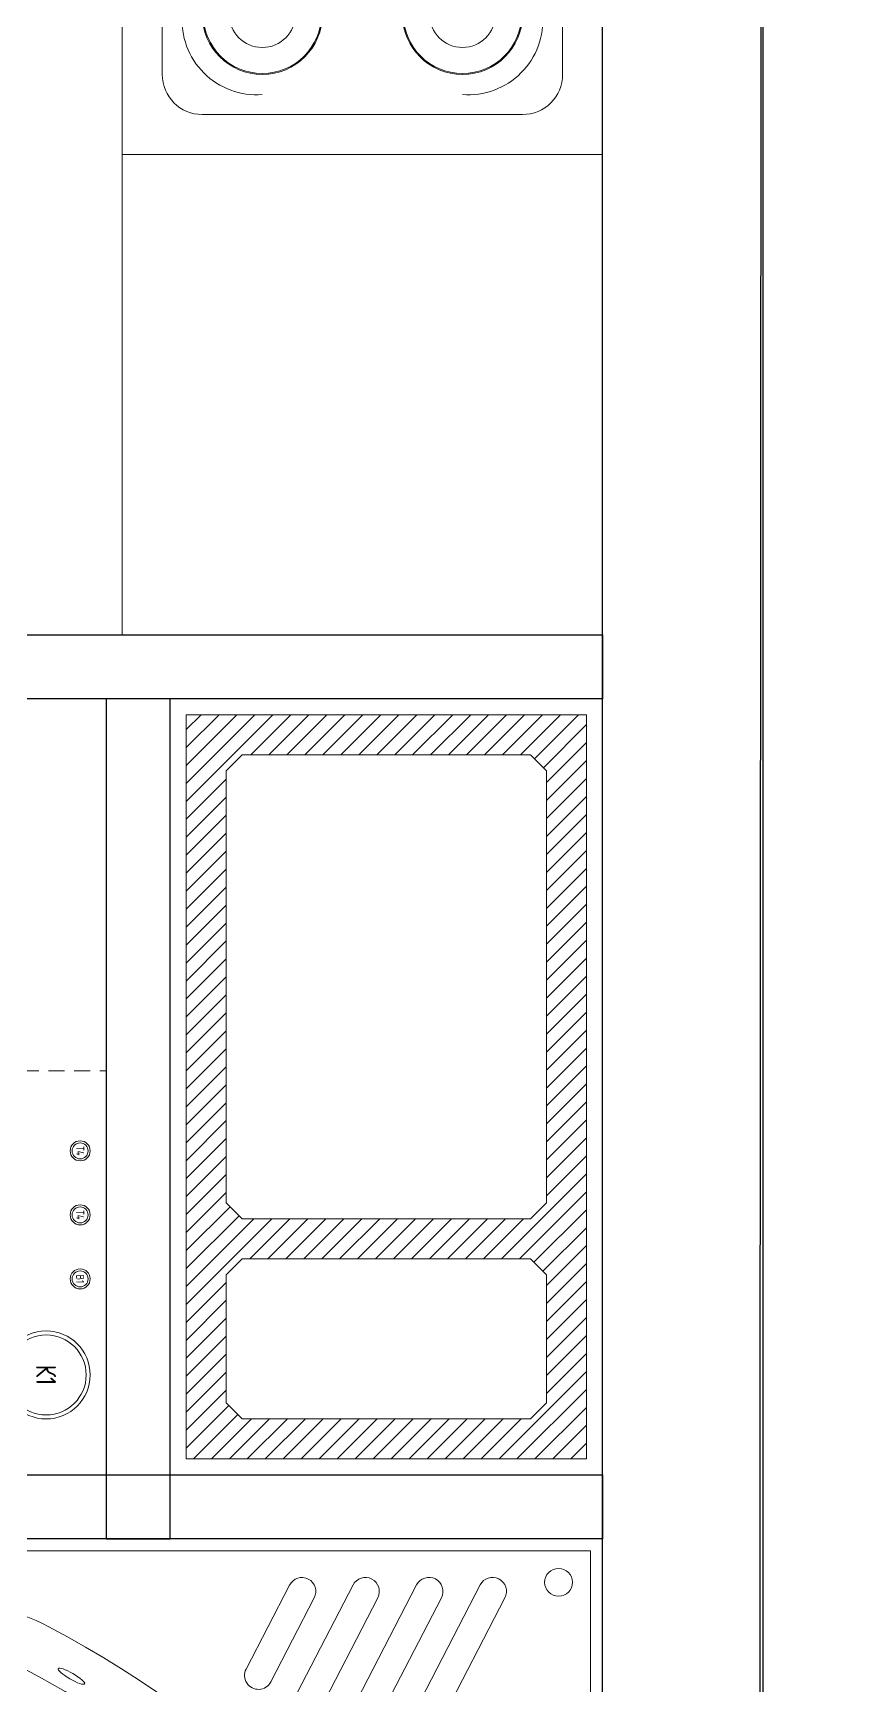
# Model space of a CAD drawing. Header units: millimetres. Extents: x 0 to 145404, y 0 to 194550.
# Drawn here: x 56314 to 57322, y 30712 to 32778 of the extents above; entities that cross this region are included whole.
import ezdxf
from ezdxf.enums import TextEntityAlignment as Align

# ---------------------------------------------------------------- set-up
doc = ezdxf.new("R2010")
doc.units = ezdxf.units.MM
doc.linetypes.add('200_ШТРИХ', pattern=[320, 200, -120])
doc.linetypes.add('ГОСТ 2.303 5', pattern=[24, 20, -1.5, 1, -1.5])
for name, color, linetype, lineweight in [('АР - Вентблок', 36, 'Continuous', 9), ('АР - ВК', 126, 'Continuous', 13), ('АР - Монолит', 56, 'Continuous', 30), ('АР - Оборуд', 252, 'Continuous', 0), ('АР - Перегородки 80', 32, 'Continuous', 30), ('АР - Сантехника', 150, 'Continuous', 9)]:
    doc.layers.add(name, color=color, linetype=linetype, lineweight=lineweight)
doc.layers.add('АР - мебель', color=7, linetype='Continuous', lineweight=9, true_color=0x787878)
doc.styles.add('GOST-2.304_Type-B', font='GOST Common.ttf')
doc.styles.add('ГОСТ 2.304', font='CS_Gost2304.shx')

# ---------------------------------------------------------------- blocks, each defined once
blk = doc.blocks.new('Вентблок 930 х 500')
at = {"layer": 'АР - Вентблок', "lineweight": 5}
h = blk.add_hatch(dxfattribs=at)
h.set_pattern_fill('ANSI31', color=256, scale=5)
h.set_pattern_definition([(45, (-3927587.913214789, -709139.5744838442), (-11.22532015133644, 11.22532015133644), [])])
h.paths.add_polyline_path([(-20, 950), (-520, 950), (-520, 20), (-20, 20)])
h.paths.add_polyline_path([(-450, 700), (-470, 720), (-469.9999999999999, 879.9999999997672), (-450.0000000000001, 899.9999999997672), (-89.99999999999997, 899.9999999997672), (-70, 879.9999999997672), (-70, 720), (-90, 700)], flags=16)
h.paths.add_polyline_path([(-90, 650), (-70, 630), (-70, 90), (-90.00000000000006, 70), (-450, 69.99999999976728), (-470, 89.99999999976706), (-470, 630), (-450, 650)], flags=16)
at = {"layer": 'АР - Вентблок', "linetype": '200_ШТРИХ', "lineweight": 5, "ltscale": 0.1}
blk.add_lwpolyline([(-540, 0), (-540, 970), (0, 970), (0, 0)], close=True, dxfattribs=at)
at = {"layer": 'АР - Вентблок', "linetype": 'ByBlock'}
for points in [[(-520, 20), (-520, 950), (-20, 950), (-20, 20)], [(-470, 720), (-470, 879.9999999997672), (-450, 899.9999999997672), (-90, 899.9999999997672), (-70, 879.9999999997672), (-70, 720), (-90, 700), (-450, 700)], [(-470, 89.99999999976717), (-470, 630), (-450, 650), (-90, 650), (-70, 630), (-70, 90), (-90, 70), (-450, 69.99999999976717)]]:
    blk.add_lwpolyline(points, close=True, dxfattribs=at)
blk = doc.blocks.new('Ванна 120 х 120 (+15)')
at = {"layer": 'АР - Сантехника', "linetype": 'ГОСТ 2.303 5'}
for p, q in [((446.409440429532, 1230.001889812585), (0, 1230.000000011059)), ((0, 0), (0, 1230.000000011059)), ((1230, 0.005207004256469361), (1230, 424.572274719656)), ((1230, 0.005207004256471978), (0, 0))]:
    blk.add_line(p, q, dxfattribs=at)
at = {"layer": 'АР - Сантехника'}
for p, q in [((446.4095039295498, 1215.001889812702), (15, 1215.000063510961)), ((15, 15.00006350019248), (15, 1215.000063510961)), ((15, 32.38740616798168), (15, 1198.287229591748)), ((414.8791956617497, 1211.381009709963), (67.14887347025797, 1211.381009709963)), ((67.14887347025797, 1211.381009709963), (67.1559900426073, 1202.680264758994)), ((414.8863122342154, 1202.680264758994), (414.8791956617497, 1211.381009709963)), ((339.3041963931173, 807.108496143308), (339.3041963931173, 807.108496143308)), ((910.2194663238479, 675.0733787525096), (910.2194663238479, 675.0733787525096)), ((1202.270215991884, 416.1907602472347), (1210.963474046672, 416.1978706959053)), ((1210.963474046672, 416.1978706959053), (1210.963474046672, 68.1678398255608)), ((1215, 15.00514350435697), (1215, 424.572274719656)), ((122.0769579756306, 73.32987527351361), (257.5319552032743, 335.2800863047596)), ((288.4141334446613, 319.2832978521474), (152.9591362170177, 57.33308682095958)), ((309.8247533339309, 283.0277990720933), (201.4230817423668, 73.3947745936457)), ((232.3052599838702, 57.39798614109168), (340.7069315753179, 267.0310106194811)), ((280.7692055091029, 73.4596739137778), (362.1175514645875, 230.7755118393688)), ((392.9997297059745, 214.7787233868148), (311.6513837506063, 57.46288546116557)), ((360.115329275839, 73.5245732339099), (414.410349595244, 178.5232246067026)), ((445.2925278367475, 162.5264361541485), (390.9975075173425, 57.52778478129767)), ((1210.963474046672, 68.1678398255608), (1202.270215991884, 68.16072937689023)), ((1215, 15.00514350435697), (15, 15.00006350019248))]:
    blk.add_line(p, q, dxfattribs=at)
at = {"layer": 'АР - Сантехника', "extrusion": (0, 0, -1)}
for centre, major_axis, ratio, start_param, end_param in [((423.7340178290615, 904.4555102050654), (102.6544543975553, 294.1813250772427), 0.9904113096403531, -0.2652776549498298, 0.1531516192478346), ((423.7340178290615, 904.4555102050654), (102.6544543975553, 294.1813250772427), 0.9904113096403531, -0.2652776549471841, 0.1531516192478346), ((-120.0868664303562, -121.4089183053002), (-1.20470876813661, 1472.880924973431), 0.9991395109066908, 0.488619018489115, 1.082177308312068), ((-120.0868664303562, -121.4089183053002), (-1.20470876813661, 1472.880924973431), 0.9991395109066908, 0.488619018489115, 1.082177308312094), ((54.15880239463877, 1150.465129380522), (-0.01423314401076146, 17.40148990184805), 0.9991395109066724, 1.570796326753293, 7.85398163393288), ((423.7340178290615, 904.4555102050654), (-0.2014649707291783, 246.3117398606116), 0.9991395109067005, -0.6442515091210933, 0.4886190184883704), ((423.7340178290615, 904.4555102050654), (-0.2014649707291783, 246.3117398606116), 0.9991395109067005, -0.6442515091210933, 0.4886190184883704), ((312.7832295246189, 1150.676665227395), (-0.01423314401076146, 17.40148990184805), 0.9991395109066724, 1.570796326753293, 7.85398163393288), ((-120.0868664303562, -121.4089183053002), (-1.151334472644033, 1407.6253378415), 0.9991395109066922, 0.4886190184873156, 1.082177308310271), ((-120.0868664303562, -121.4089183053002), (-1.151334472644033, 1407.6253378415), 0.9991395109066922, 0.4886190184873156, 1.082177308310271), ((454.9122456134064, 776.1030489795376), (-0.3037187831083323, 371.3275949962841), 0.9991395109066875, -1.067691471955617, -0.5031048548598607), ((454.9122456134064, 776.1030489795376), (-0.3037187831083323, 371.3275949962841), 0.9991395109066875, -1.067691471955617, -0.5031048548598607), ((535.5548103604233, 761.9319178746082), (-0.2014649709323051, 246.3117398606113), 0.9991395109066912, -0.3869183107500103, 0.6397396179016832), ((581.3101328036282, 649.8030814283993), (-0.3005321072505615, 367.4315517782049), 0.9991395109066866, -1.183878016045916, -0.3869183107575029), ((535.5548103604233, 761.9319178746082), (-0.1516489635530551, 185.4065252041473), 0.9991395109066905, -0.3869183107532941, 0.6397396178983912), ((581.3101328036282, 649.8030814283993), (-0.2507161016736534, 306.5263371217394), 0.9991395109066903, -1.183878016043509, -0.3869183107550966), ((-120.0868664303562, -121.4089183053002), (-1.051702460321304, 1285.814908528572), 0.9991395109066924, 0.6397396179005654, 1.082177308311038), ((873.5839584781788, 874.7459193257964), (-0.01423314613055655, 17.4014899018451), 0.9991395109067681, 1.57079632687496, 7.853981634054546), ((469.203083041939, 695.4143222115817), (-0.2014649695257864, 246.3117398606138), 0.9991395109066974, 4.072649362483754, 5.09930729113545), ((469.203083041939, 695.4143222115817), (-0.1516489625755705, 185.4065252041487), 0.9991395109066933, 4.072649362480906, 5.0993072911326), ((1350.710098688607, 1353.064795976621), (-1.151334470592264, 1407.625337841504), 0.9991395109066906, 3.630211672075651, 4.223769961898608), ((1350.710098688607, 1353.064795976621), (-1.151334470592264, 1407.625337841504), 0.9991395109066906, 3.630211672075651, 4.223769961898608), ((181.814281687839, 649.2093716923846), (-9.766774578820943, 16.45748362527162), 0.1976692217358716, 3.141437283618488, 9.424622590798073), ((1350.710098688607, 1353.064795976621), (-1.051702450344924, 1285.814908528575), 0.9991395109066901, 3.630211672070116, 4.072649362480594), ((904.0038332409458, 424.5577567635919), (-0.2548392614457569, 311.5673269925351), 0.9981664821282222, 1.082581041140655, 1.570796326790255), ((1350.710098688607, 1353.064795976621), (-1.10151845913379, 1346.720123185037), 0.9991395109066902, 3.630211672072018, 4.072649362482495), ((904.0038332409458, 424.5577567635919), (-0.2014649702438541, 246.3117398606131), 0.9991395109066896, 1.082177308309364, 2.21504783591883), ((904.0038332409458, 424.5577567635919), (-0.2014649702438541, 246.3117398606131), 0.9991395109066896, 1.082177308309364, 2.21504783591883), ((239.6790395900607, 510.1819655236322), (-7.463743343960362, 9.855865706316694), 0.2016874765509698, -0.0001741747417560724, 6.28301113243783), ((904.0038332409458, 424.5577567635919), (-0.151648963121548, 185.4065252041487), 0.9991395109066898, 1.082177308306543, 2.237676737977256), ((169.4599197618663, 477.9914025961189), (-0.01352148719462444, 16.53141540675461), 0.9991395109067591, 1.570796326776528, 7.853981633956114), ((314.5308359271148, 462.0728687249357), (-12.46271841199924, 14.5195071193529), 0.1977249458578434, 3.141417580847782, 9.42460288802737), ((904.0038332409458, 424.5577567635919), (-0.1018329576078693, 124.5013105476811), 0.9991395109067064, 1.082177308313878, 2.279441633098836), ((272.9730443239678, 327.2816920784535), (-0.01423314416998196, 17.40148990184727), 0.9991395109067367, -1.092391198900687, 2.049201454689106), ((775.7109866448445, 455.5528286917834), (-0.2040867744060585, 249.5171656833457), 0.9991395109066924, 2.036859173878192, 2.67552980651142), ((924.1749153932324, 307.203914004378), (-0.02846628819299859, 34.8029798036951), 0.9991395109066973, 1.570796326758217, 7.853981633937803), ((1150.194287388469, 313.9143443821231), (-0.01423314348096905, 17.40148990184805), 0.9991395109066973, 1.570796326722875, 7.85398163390246), ((481.1031884434633, 308.8767979309196), (-19.9642595447844, 16.65624821849439), 0.2017656659422369, 3.141414498492336, 9.424599805671923), ((775.7109866448445, 455.5528286917834), (-0.2539027777509765, 310.4223803398152), 0.9991395109066905, 2.059657973320577, 2.652731007047302), ((325.2658424546244, 275.0294048457872), (-0.01423314485547763, 17.40148990184754), 0.9991395109066408, -1.092391198861353, 2.04920145472844), ((775.7109866448445, 455.5528286917834), (-0.3037187859634329, 371.3275949962782), 0.9991395109066936, 2.073901181641861, 2.638487798737627), ((775.7109866448445, 455.5528286917834), (-0.3037187859634329, 371.3275949962782), 0.9991395109066936, 2.073901181641861, 2.638487798737627), ((377.558640585281, 222.7771176131209), (-0.01423314482721412, 17.40148990184758), 0.9991395109066408, -1.092391198862976, 2.049201454726817), ((806.8892144291895, 327.2003674662556), (-0.1018329568491573, 124.5013105476831), 0.999139510906687, 2.432947347289555, 3.63021167207466), ((1031.163539327681, 200.3596956112888), (-18.36910651451608, -18.41816666032023), 0.3001927430707374, 3.141876671924544, 9.42506197910413), ((429.8514387159375, 170.5248303804547), (-0.01423314496942824, 17.40148990184637), 0.9991395109067134, -1.092391198854778, 2.049201454735015), ((663.4136684731347, 171.458197366097), (-16.52803996023198, 9.631001120810463), 0.1978347141476094, 3.141438377336019, 9.424623684515606), ((806.8892144291895, 327.2003674662556), (-0.1516489633855297, 185.4065252041469), 0.9991395109066936, 2.474712242404039, 3.630211672074808), ((947.7189367550891, 173.0262374423328), (-16.04534102365503, -10.41659696664072), 0.197820564973432, 0.000161707789926302, 6.283347014969513), ((1104.241205787985, 127.2771198191331), (-0.02134971747617575, 26.10223485277005), 0.9991395109066955, 1.570796326809197, 7.853981633988783), ((806.8892144291895, 327.2003674662556), (-0.2014649707598049, 246.3117398606101), 0.9991395109066954, 2.497341144468813, 3.63021167207829), ((806.8892144291895, 327.2003674662556), (-0.2014649707598049, 246.3117398606101), 0.9991395109066954, 2.497341144468813, 3.63021167207829), ((55.05549051286653, 54.17126556416042), (-0.01423314524602104, 17.40148990184705), 0.9991395109066722, 1.570796326824218, 7.853981634003805), ((137.5180470963242, 65.3314810472657), (-0.01423314519443937, 17.40148990184774), 0.9991395109065893, 2.049201454747889, 5.190794108337682), ((216.8641708630603, 65.39638036733959), (-0.01423314522165962, 17.4014899018477), 0.9991395109065893, 2.049201454749452, 5.190794108339245), ((296.2102946297964, 65.46127968747169), (-0.01423314445927686, 17.40148990184613), 0.9991395109067891, 2.049201454705692, 5.190794108295485), ((375.5564183965325, 65.52617900760379), (-0.01423314431439474, 17.40148990184737), 0.9991395109067144, 2.049201454697392, 5.190794108287185)]:
    blk.add_ellipse(centre, major_axis=major_axis, ratio=ratio, start_param=start_param, end_param=end_param, dxfattribs=at)
at = {"layer": 'АР - Сантехника'}
for centre, major_axis, ratio, start_param, end_param in [((580.440854202141, 1050.451760562952), (-16.45867832477004, 9.749263638354309), 0.1978325807435138, 3.141748162418403, 9.424933469597988), ((768.4421427856432, 917.1188787798164), (-14.5265195411198, 12.4506901023666), 0.1977767934748353, 3.141767775976597, 9.424953083156183), ((927.3768372316845, 756.2660570334992), (-12.27643774181459, 14.67761740733669), 0.1977206585380445, 3.141766976207069, 9.424952283386656), ((1059.377075603232, 568.4114475271199), (-9.648731230707561, 16.52708638842984), 0.1976670920445666, 3.141746788492595, 9.424932095672181)]:
    blk.add_ellipse(centre, major_axis=major_axis, ratio=ratio, start_param=start_param, end_param=end_param, dxfattribs=at)
at = {"layer": 'АР - Сантехника', "extrusion": (0, 0, -0.9999999999999999)}
for centre, major_axis, ratio, start_param, end_param in [((326.6193990174215, 807.098120907729), (-0.2014649705004136, 246.3117398606105), 0.9991395109067055, 4.223769961900185, 5.356640489509681), ((326.6193990174215, 807.098120907729), (-0.2014649705004136, 246.3117398606105), 0.9991395109067055, 4.223769961900185, 5.356640489509681), ((-120.0868664303562, -121.4089183053002), (-1.101518464879185, 1346.720123185047), 0.9991395109066914, 0.6397396178989734, 1.082177308309446), ((924.1749153932324, 307.203914004378), (-0.0185030876361907, 22.62193687240097), 0.9991395109066866, 1.570796326771941, 7.853981633951527), ((1150.406005416415, 55.06718209211249), (-0.01423314517677692, 17.40148990184711), 0.9991395109066932, 1.570796326820314, 7.8539816339999)]:
    blk.add_ellipse(centre, major_axis=major_axis, ratio=ratio, start_param=start_param, end_param=end_param, dxfattribs=at)
at = {"layer": 'АР - Сантехника', "linetype": 'ГОСТ 2.303 5'}
for points, knots in [([(447.4289160862099, 1229.96720968408), (457.4174797865562, 1229.286805700161), (467.3722426689928, 1228.139252639317), (493.8056141444249, 1223.831467964628), (510.1451008340809, 1219.833432752814), (541.9982736393576, 1209.333489655401), (557.5116418059915, 1202.831686237827), (573.8550275214948, 1194.420400590752), (575.2798682228895, 1193.673483295832), (576.6990373739973, 1192.915877706779)], [-0.2652776549471841, -0.2652776549471841, -0.2652776549471841, -0.2652776549471841, -0.1725540885468387, -0.1725540885468387, -0.01715369366074845, -0.01715369366074845, 0.1382467012253417, 0.1382467012253417, 0.1531516192478346, 0.1531516192478346, 0.1531516192478346, 0.1531516192478346]), ([(576.6700185886584, 1192.931328181003), (604.4158649597084, 1178.197606961534), (631.6949912051205, 1162.583528391086), (703.4533219346777, 1118.433015504619), (746.9780195562635, 1088.342849837325), (830.5817013910273, 1023.698408922937), (870.6605058297282, 989.1442728263792), (946.9174097217619, 915.9641732676537), (983.0953452346148, 877.3383672949276), (1051.139809729415, 796.4534287775168), (1083.006192458211, 754.1944702651817), (1141.285353470128, 667.6815058482462), (1167.820000459207, 623.5099904784583), (1191.997286214493, 578.0816637732205)], [0.488619018489115, 0.488619018489115, 0.488619018489115, 0.488619018489115, 0.5520029379708684, 0.5520029379708684, 0.6586012718366389, 0.6586012718366389, 0.7651996057024093, 0.7651996057024093, 0.8717979395681797, 0.8717979395681797, 0.9783962734339502, 0.9783962734339502, 1.082177308312094, 1.082177308312094, 1.082177308312094, 1.082177308312094]), ([(1191.794286568649, 577.9597245692858), (1196.52109842014, 569.0608951939503), (1200.83628053451, 559.942741483741), (1211.260388577241, 534.9940798129537), (1216.57936854579, 518.832666011469), (1224.648679307895, 485.8785399554181), (1227.398931907723, 469.0861502291518), (1229.602518169442, 443.0842167810188), (1229.992423225078, 433.9544673757046), (1229.999890953652, 424.8243976719095)], [1.082581041140655, 1.082581041140655, 1.082581041140655, 1.082581041140655, 1.17518664094345, 1.17518664094345, 1.331051408722115, 1.331051408722115, 1.48691617650078, 1.48691617650078, 1.570796326790255, 1.570796326790255, 1.570796326790255, 1.570796326790255])]:
    blk.add_open_spline(points, degree=3, knots=knots, dxfattribs=at)
at = {"layer": 'АР - Сантехника', "linetype": 'Continuous', "style": 'GOST-2.304_Type-B'}
blk.add_text('120х120 (+15)', height=100, dxfattribs=at).set_placement((618.4478073024657, 582.0664342081291), align=Align.MIDDLE_CENTER)
blk = doc.blocks.new('Стояк ВК с циркуляцией')
at = {"layer": 'АР - ВК', "linetype": '200_ШТРИХ', "lineweight": 5, "ltscale": 0.1}
blk.add_lwpolyline([(-505, 0), (0, 0), (0, -200), (-505, -200)], close=True, dxfattribs=at)
at = {"layer": 'АР - ВК', "color": 1, "ltscale": 100}
for centre, radius in [((-405, -32.5), 12.5), ((-325, -32.5), 12.5), ((-405, -32.5), 10), ((-325, -32.5), 10)]:
    blk.add_circle(centre, radius, dxfattribs=at)
at = {"layer": 'АР - ВК', "color": 5, "ltscale": 100}
for radius in [12.5, 10]:
    blk.add_circle((-245, -32.5), radius, dxfattribs=at)
at = {"layer": 'АР - ВК', "color": 46, "ltscale": 100}
for radius in [55, 50]:
    blk.add_circle((-125, -75), radius, dxfattribs=at)
at = {"layer": 'АР - ВК', "color": 1, "ltscale": 100, "style": 'ГОСТ 2.304'}
for p in [(-405, -32.5), (-325, -32.5)]:
    blk.add_text('Т4', height=10, dxfattribs=at).set_placement(p, align=Align.MIDDLE_CENTER)
at = {"layer": 'АР - ВК', "color": 5, "ltscale": 100, "style": 'ГОСТ 2.304'}
blk.add_text('В1', height=10, dxfattribs=at).set_placement((-245, -32.5), align=Align.MIDDLE_CENTER)
at = {"layer": 'АР - ВК', "color": 46, "ltscale": 100, "style": 'ГОСТ 2.304'}
blk.add_text('К1', height=25, dxfattribs=at).set_placement((-125, -75), align=Align.MIDDLE_CENTER)
blk = doc.blocks.new('Блок 600 х 600')
at = {"layer": 'АР - мебель'}
blk.add_lwpolyline([(-600, 0), (0, 0), (0, 600), (-600, 600)], close=True, dxfattribs=at)
blk = doc.blocks.new('k_22')
at = {"ltscale": 600}
for p, q in [((0, 600), (0, 0)), ((600, 600), (0, 600)), ((600, 0), (600, 600)), ((500, 550), (100, 550)), ((50, 500), (50, 100)), ((550, 100), (550, 500)), ((100, 50), (500, 50)), ((0, 0), (600, 0))]:
    blk.add_line(p, q, dxfattribs=at)
for centre in [(175, 425), (425, 425), (175, 175), (425, 175)]:
    blk.add_circle(centre, 75.00000000000045, dxfattribs=at)
for centre, radius, start, end in [((100, 500), 50.0000000000003, 90, 180), ((500, 500), 50.0000000000003, 0, 90), ((167.7001811901573, 432.2998188099882), 92.9871547437105, 85.49744689552337, 184.5025531045805), ((432.2998188099591, 432.2998188099882), 92.9871547437105, 355.4974468954195, 94.50255310447663), ((175, 425), 73.75000000000044, 0, 180), ((425, 425), 73.75000000000044, 0, 180), ((175, 425), 41.25000000000025, 0, 180), ((425, 425), 41.25000000000025, 0, 180), ((175, 425), 73.75000000000044, 180, 0), ((175, 425), 41.25000000000025, 180, 0), ((182.2998188098427, 417.7001811899827), 92.9871547437105, 265.4974468955234, 4.502553104580532), ((417.7001811900409, 417.70018119007), 92.9871547437105, 175.4974468954195, 274.5025531044766), ((425, 425), 73.75000000000044, 180, 0), ((425, 425), 41.25000000000025, 180, 0), ((182.2998188099591, 182.29981880993), 92.9871547437105, 355.4974468954195, 94.50255310447663), ((417.7001811900409, 182.2998188099009), 92.9871547437105, 85.49744689552337, 184.5025531045805), ((175, 175), 73.75000000000044, 0, 180), ((425, 175), 73.75000000000044, 0, 180), ((175, 175), 41.25000000000025, 0, 180), ((425, 175), 41.25000000000025, 0, 180), ((167.7001811901573, 167.7001811899827), 92.9871547437105, 175.4974468954195, 274.5025531044766), ((175, 175), 73.75000000000044, 180, 0), ((175, 175), 41.25000000000025, 180, 0), ((425, 175), 73.75000000000044, 180, 0), ((425, 175), 41.25000000000025, 180, 0), ((432.2998188099591, 167.7001811899827), 92.9871547437105, 265.4974468955234, 4.502553104580532), ((100, 100), 50.0000000000003, 180, 270), ((500, 100), 50.0000000000003, 270, 0)]:
    blk.add_arc(centre, radius, start, end, dxfattribs=at)
blk = doc.blocks.new('Квартира 2К 6450 тип 7 перекидная')
at = {"layer": 'АР - Монолит', "elevation": 4.230839413424557e-10}
blk.add_lwpolyline([(4690.000000000931, -5949.999999982538), (4490.000000000931, -5949.999999982538), (4489.999999999069, 7980.000000029802), (4689.999999999069, 7980.000000029802)], close=True, dxfattribs=at)
at = {"layer": 'АР - Перегородки 80'}
for points, elevation in [([(2410.000000001863, 2119.999999997206), (2410.000000001863, 2199.999999997206), (4490, 2199.999999999069), (4490, 2119.999999999069)], 2.160045516787091e-08), ([(3870, 1069.999999999069), (3950, 1069.999999999069), (3950.000000001863, 2119.999999999069), (3870.000000001863, 2119.999999999069)], -5.196537772122163e-08), ([(2460.000000001863, 1069.999999998137), (2460.000000001863, 1149.999999998137), (4490.000000001863, 1149.999999999069), (4490.000000001863, 1069.999999999069)], -5.170370941516523e-08)]:
    blk.add_lwpolyline(points, close=True, dxfattribs=dict(at, elevation=elevation))
for name, p, rotation in [('Блок 600 х 600', (3890, 2799.999999999069, 1.011032229558046e-06), 180), ('Блок 600 х 600', (3890, 2799.999999999069, 1.011032229558046e-06), 180), ('Стояк ВК с циркуляцией', (3870.000000001863, 1149.999999999069, -5.170370941516523e-08), 270), ('Ванна 120 х 120 (+15)', (4490.000000001863, 1069.999999999069, -2.59102169020535e-08), 180)]:
    blk.add_blockref(name, p, dxfattribs=dict(rotation=rotation))
at = {"layer": 'АР - Вентблок', "rotation": 180}
blk.add_blockref('Вентблок 930 х 500', (3950.000000001863, 2119.999999999069, -5.194187305781343e-08), dxfattribs=at)
at = {"layer": 'АР - Оборуд'}
blk.add_blockref('k_22', (3890, 2799.999999997206, 1.011032229558046e-06), dxfattribs=at)
blk = doc.blocks.new('H_Section_3')
at = {"rotation": 56.96711930257281}
blk.add_blockref('Квартира 2К 6450 тип 7 перекидная', (4468.825068204664, -8500.00603001425, 1.164974482950111e-09), dxfattribs=at)
blk = doc.blocks.new('Квартира 3К 10700 тип 1 перекидная')
at = {"layer": 'АР - Монолит', "elevation": 4.230839413424557e-10}
blk.add_lwpolyline([(4740.000000000931, -5949.999999982538), (4540.000000000931, -5949.999999982538), (4539.999999999069, 7980.000000029802), (4739.999999999069, 7980.000000029802)], close=True, dxfattribs=at)
blk = doc.blocks.new('H_Section_2')
at = {"rotation": 56.96711930257281}
blk.add_blockref('Квартира 3К 10700 тип 1 перекидная', (4441.569056275301, -8541.923923732014, 1.164974482949688e-09), dxfattribs=at)

msp = doc.modelspace()

# ---------------------------------------------------------------- block references
at = {"rotation": 303.0328806974269}
msp.add_blockref('H_Section_3', (57225.46005968023, 38206.11391511731, 1.044764153914768e-07), dxfattribs=at)
at = {"xscale": -1, "rotation": 56.92792192093123}
msp.add_blockref('H_Section_2', (57225.46005968036, 36206.1139151171, 1.044764153914768e-07), dxfattribs=at)

doc.saveas('drawing.dxf')
